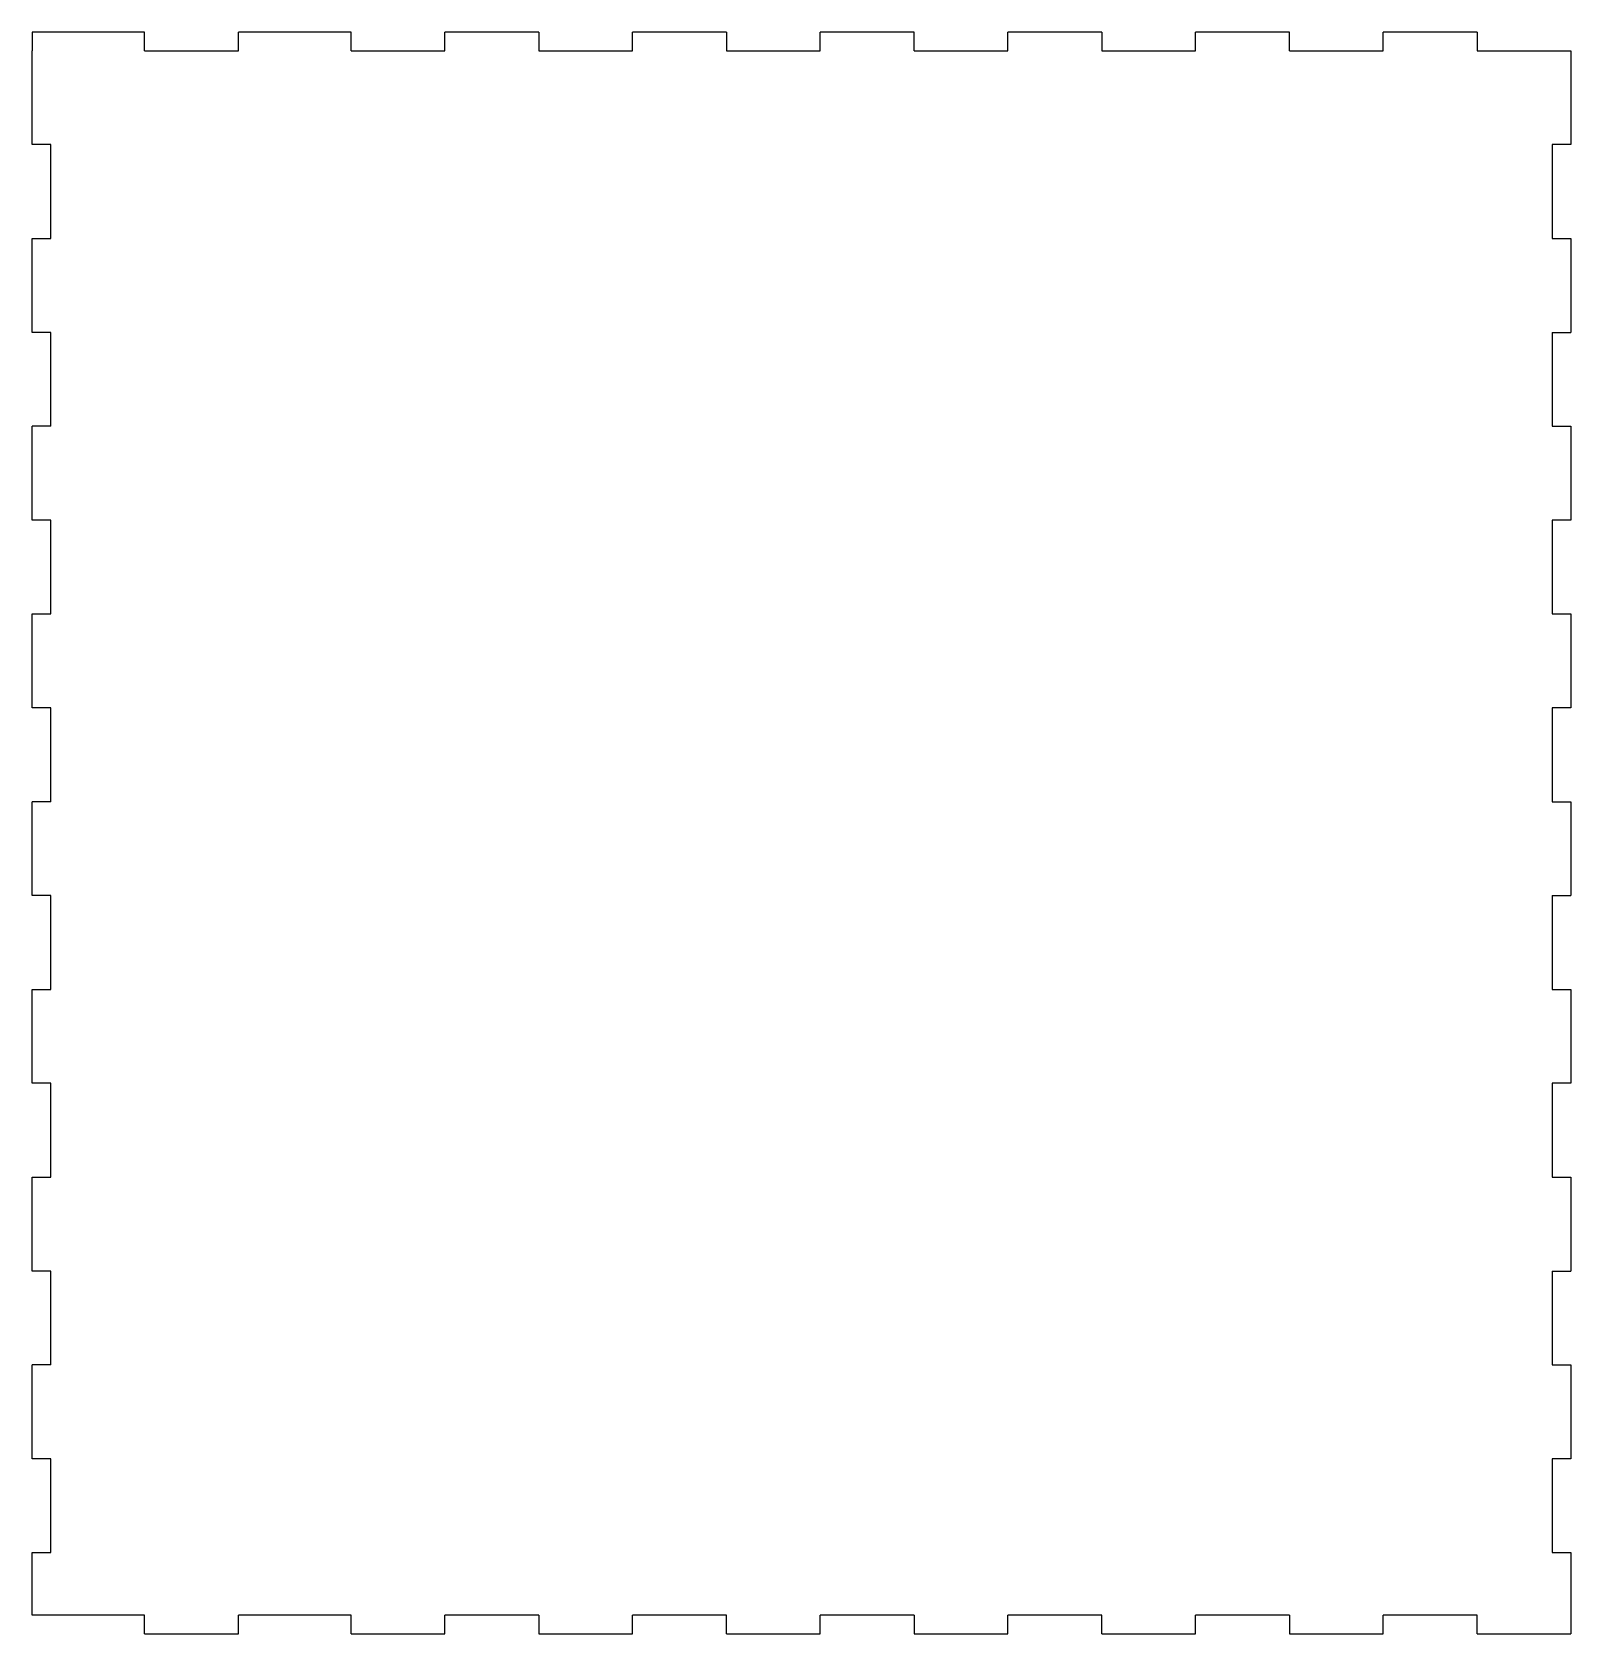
# Model space of a CAD drawing. Header units: metres. Extents: x 6906 to 7152, y -2253 to -1997.
import ezdxf

# ---------------------------------------------------------------- set-up
doc = ezdxf.new("R2010")
doc.units = ezdxf.units.M

msp = doc.modelspace()

# ---------------------------------------------------------------- linework, layer by layer
at = {"layer": 'Layer0'}
for p, q in [((6923.59, -1996.7), (6905.59, -1996.7)), ((6905.59, -1996.7), (6905.59, -1999.7)), ((6923.59, -1999.7), (6923.59, -1996.7)), ((6956.59, -1996.7), (6938.59, -1996.7)), ((6938.59, -1999.7), (6938.59, -1996.7)), ((6956.59, -1999.7), (6956.59, -1996.7)), ((6986.59, -1996.7), (6971.59, -1996.7)), ((6971.59, -1999.7), (6971.59, -1996.7)), ((6986.59, -1996.7), (6986.59, -1999.7)), ((7001.59, -1999.7), (7001.59, -1996.7)), ((7016.59, -1996.7), (7001.59, -1996.7)), ((7016.59, -1996.7), (7016.59, -1999.7)), ((7046.59, -1996.7), (7031.59, -1996.7)), ((7031.59, -1999.7), (7031.59, -1996.7)), ((7046.59, -1999.7), (7046.59, -1996.7)), ((7076.59, -1996.7), (7061.59, -1996.7)), ((7061.59, -1999.7), (7061.59, -1996.7)), ((7076.59, -1996.7), (7076.59, -1999.7)), ((7091.59, -1999.7), (7091.59, -1996.7)), ((7106.59, -1996.7), (7091.59, -1996.7)), ((7106.59, -1999.7), (7106.59, -1996.7)), ((7121.59, -1999.7), (7121.59, -1996.7)), ((7136.59, -1996.7), (7121.59, -1996.7)), ((7136.59, -1996.7), (7136.59, -1999.7)), ((6905.59, -2014.7), (6905.59, -1999.7)), ((6923.59, -1999.7), (6938.59, -1999.7)), ((6956.59, -1999.7), (6971.59, -1999.7)), ((6986.59, -1999.7), (7001.59, -1999.7)), ((7016.59, -1999.7), (7031.59, -1999.7)), ((7046.59, -1999.7), (7061.59, -1999.7)), ((7076.59, -1999.7), (7091.59, -1999.7)), ((7106.59, -1999.7), (7121.59, -1999.7)), ((7136.59, -1999.7), (7151.59, -1999.7)), ((7151.59, -1999.7), (7151.59, -2014.7)), ((6908.59, -2014.7), (6905.59, -2014.7)), ((6908.59, -2029.7), (6908.59, -2014.7)), ((7148.59, -2014.7), (7148.59, -2029.7)), ((7151.59, -2014.7), (7148.59, -2014.7)), ((6905.59, -2029.7), (6908.59, -2029.7)), ((6905.59, -2044.7), (6905.59, -2029.7)), ((7148.59, -2029.7), (7151.59, -2029.7)), ((7151.59, -2029.7), (7151.59, -2044.7)), ((6908.59, -2044.7), (6905.59, -2044.7)), ((6908.59, -2059.7), (6908.59, -2044.7)), ((7148.59, -2044.7), (7148.59, -2059.7)), ((7148.59, -2044.7), (7151.59, -2044.7)), ((6908.59, -2059.7), (6905.59, -2059.7)), ((6905.59, -2074.7), (6905.59, -2059.7)), ((7148.59, -2059.7), (7151.59, -2059.7)), ((7151.59, -2059.7), (7151.59, -2074.7)), ((6908.59, -2074.7), (6905.59, -2074.7)), ((6908.59, -2089.7), (6908.59, -2074.7)), ((7151.59, -2074.7), (7148.59, -2074.7)), ((7148.59, -2074.7), (7148.59, -2089.7)), ((6905.59, -2089.7), (6908.59, -2089.7)), ((6905.59, -2104.7), (6905.59, -2089.7)), ((7148.59, -2089.7), (7151.59, -2089.7)), ((7151.59, -2089.7), (7151.59, -2104.7)), ((6908.59, -2104.7), (6905.59, -2104.7)), ((6908.59, -2119.7), (6908.59, -2104.7)), ((7148.59, -2104.7), (7148.59, -2119.7)), ((7151.59, -2104.7), (7148.59, -2104.7)), ((6908.59, -2119.7), (6905.59, -2119.7)), ((6905.59, -2134.7), (6905.59, -2119.7)), ((7148.59, -2119.7), (7151.59, -2119.7)), ((7151.59, -2119.7), (7151.59, -2134.7)), ((6908.59, -2134.7), (6905.59, -2134.7)), ((6908.59, -2149.7), (6908.59, -2134.7)), ((7148.59, -2134.7), (7148.59, -2149.7)), ((7148.59, -2134.7), (7151.59, -2134.7)), ((6905.59, -2164.7), (6905.59, -2149.7)), ((6905.59, -2149.7), (6908.59, -2149.7)), ((7148.59, -2149.7), (7151.59, -2149.7)), ((7151.59, -2149.7), (7151.59, -2164.7)), ((6908.59, -2164.7), (6905.59, -2164.7)), ((6908.59, -2179.7), (6908.59, -2164.7)), ((7148.59, -2164.7), (7148.59, -2179.7)), ((7151.59, -2164.7), (7148.59, -2164.7)), ((6905.59, -2179.7), (6908.59, -2179.7)), ((6905.59, -2194.7), (6905.59, -2179.7)), ((7148.59, -2179.7), (7151.59, -2179.7)), ((7151.59, -2179.7), (7151.59, -2194.7)), ((6908.59, -2194.7), (6905.59, -2194.7)), ((6908.59, -2209.7), (6908.59, -2194.7)), ((7148.59, -2194.7), (7148.59, -2209.7)), ((7148.59, -2194.7), (7151.59, -2194.7)), ((6908.59, -2209.7), (6905.59, -2209.7)), ((6905.59, -2224.7), (6905.59, -2209.7)), ((7148.59, -2209.7), (7151.59, -2209.7)), ((7151.59, -2209.7), (7151.59, -2224.7)), ((6908.59, -2224.7), (6905.59, -2224.7)), ((6908.59, -2239.7), (6908.59, -2224.7)), ((7148.59, -2224.7), (7148.59, -2239.7)), ((7151.59, -2224.7), (7148.59, -2224.7)), ((6905.59, -2249.7), (6905.59, -2239.7)), ((6905.59, -2239.7), (6908.59, -2239.7)), ((7148.59, -2239.7), (7151.59, -2239.7)), ((7151.59, -2239.7), (7151.59, -2252.7)), ((6923.59, -2249.7), (6905.59, -2249.7)), ((6923.59, -2252.7), (6923.59, -2249.7)), ((6956.59, -2249.7), (6938.59, -2249.7)), ((6938.59, -2252.7), (6938.59, -2249.7)), ((6956.59, -2252.7), (6956.59, -2249.7)), ((6971.59, -2252.7), (6971.59, -2249.7)), ((6986.59, -2249.7), (6971.59, -2249.7)), ((6986.59, -2249.7), (6986.59, -2252.7)), ((7001.59, -2252.7), (7001.59, -2249.7)), ((7016.59, -2249.7), (7001.59, -2249.7)), ((7016.59, -2252.7), (7016.59, -2249.7)), ((7031.59, -2252.7), (7031.59, -2249.7)), ((7046.59, -2249.7), (7031.59, -2249.7)), ((7046.59, -2249.7), (7046.59, -2252.7)), ((7076.59, -2249.7), (7061.59, -2249.7)), ((7061.59, -2252.7), (7061.59, -2249.7)), ((7076.59, -2252.7), (7076.59, -2249.7)), ((7106.59, -2249.7), (7091.59, -2249.7)), ((7091.59, -2252.7), (7091.59, -2249.7)), ((7106.59, -2249.7), (7106.59, -2252.7)), ((7121.59, -2252.7), (7121.59, -2249.7)), ((7136.59, -2249.7), (7121.59, -2249.7)), ((7136.59, -2252.7), (7136.59, -2249.7)), ((6923.59, -2252.7), (6938.59, -2252.7)), ((6956.59, -2252.7), (6971.59, -2252.7)), ((6986.59, -2252.7), (7001.59, -2252.7)), ((7016.59, -2252.7), (7031.59, -2252.7)), ((7046.59, -2252.7), (7061.59, -2252.7)), ((7076.59, -2252.7), (7091.59, -2252.7)), ((7106.59, -2252.7), (7121.59, -2252.7)), ((7136.59, -2252.7), (7151.59, -2252.7))]:
    msp.add_line(p, q, dxfattribs=at)

doc.saveas('drawing.dxf')
